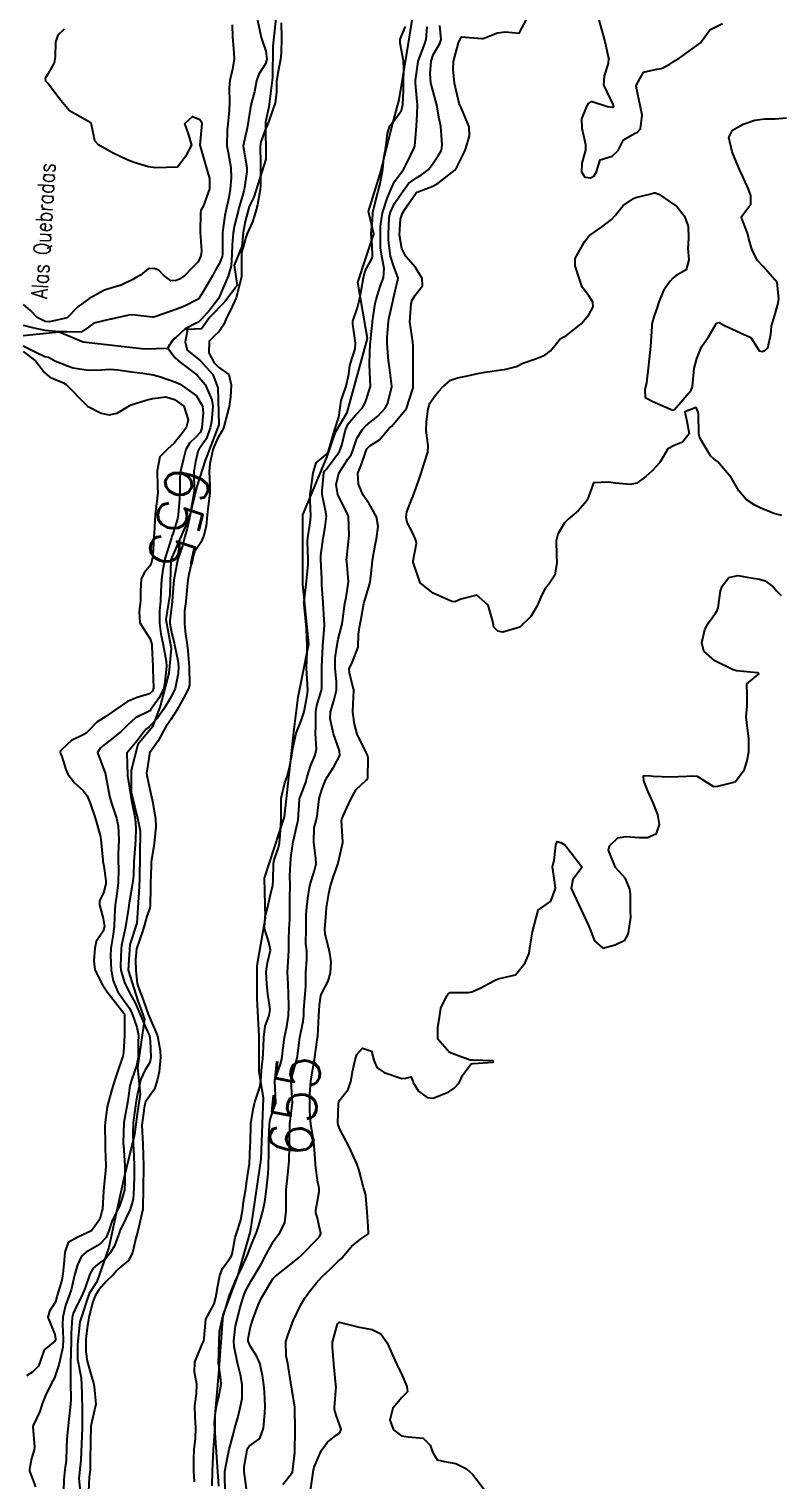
# Model space of a CAD drawing. Header units: metres. Extents: x 292545 to 299085, y 7450245 to 7463078.
# Drawn here: x 296523.8 to 296592.9, y 7460034.6 to 7460168.1 of the extents above; entities that cross this region are included whole.
import ezdxf
from ezdxf.enums import TextEntityAlignment as Align

# ---------------------------------------------------------------- set-up
doc = ezdxf.new("R2010")
doc.units = ezdxf.units.M
for name, color, linetype in [('Cotas', 45, 'Continuous'), ('Curvas de Nivel 1m', 11, 'Continuous'), ('Curvas de Nivel 5m', 15, 'Continuous'), ('Hidrografia', 140, 'Continuous'), ('TEXTO', 45, 'Continuous')]:
    doc.layers.add(name, color=color, linetype=linetype)
doc.styles.add('ROMANS', font='romans', dxfattribs={"height": 0.2})
doc.styles.add('Style-STANDARD', font='STANDARD.shx')

msp = doc.modelspace()

# ---------------------------------------------------------------- linework, layer by layer
at = {"layer": 'Curvas de Nivel 1m', "flags": 128}
for points, elevation in [([(296544.74, 7460169.35), (296545.03, 7460167.93), (296545.17, 7460167.34), (296545.58, 7460166.09), (296545.68, 7460165.34), (296545.57, 7460164.92), (296544.94, 7460163.97), (296544.73, 7460163.35), (296544.54, 7460162.35), (296544.28, 7460161.35), (296544.14, 7460160.73), (296543.94, 7460159.36), (296543.87, 7460158.99), (296543.5, 7460157.36), (296543.5, 7460157.34), (296543.83, 7460155.36), (296543.84, 7460154.97), (296543.61, 7460153.36), (296543.57, 7460153.22), (296543.43, 7460152.77), (296543.11, 7460151.67), (296543.03, 7460151.36), (296542.7, 7460150.06), (296542.58, 7460149.37), (296542.49, 7460148.25), (296542.47, 7460147.37), (296542.39, 7460146.33), (296542.11, 7460145.37), (296541.31, 7460143.43), (296541.29, 7460143.39), (296540.43, 7460142.27), (296539.66, 7460141.41), (296539.48, 7460141.22), (296539.29, 7460141.11), (296538.18, 7460140.53), (296537.27, 7460139.7), (296537.12, 7460139.57), (296536.94, 7460139.43), (296536.57, 7460138.75), (296537.25, 7460137.85), (296537.75, 7460137.42), (296539.23, 7460136.29), (296540.02, 7460135.4), (296540.62, 7460133.98), (296540.7, 7460133.39), (296540.58, 7460131.99), (296540.48, 7460131.4), (296540.14, 7460130.42), (296539.42, 7460129.41), (296539.33, 7460129.22), (296539.13, 7460128.29), (296538.98, 7460127.56), (296538.96, 7460127.41), (296538.98, 7460125.54), (296538.96, 7460125.41), (296538.69, 7460123.81), (296538.62, 7460123.41), (296538.34, 7460122.14), (296538.15, 7460121.42), (296537.91, 7460120.56), (296537.53, 7460119.42), (296537.42, 7460119.03), (296537.12, 7460117.43), (296536.99, 7460115.89), (296536.96, 7460115.44), (296536.75, 7460113.66), (296536.76, 7460113.44), (296536.95, 7460112.46), (296537.14, 7460111.64), (296537.19, 7460111.44), (296537.48, 7460110), (296537.55, 7460109.43), (296537.53, 7460108.8), (296537.25, 7460107.43), (296536.88, 7460106.65), (296536.41, 7460105.9), (296536.14, 7460105.45), (296535.63, 7460104.68), (296534.85, 7460103.89), (296534.6, 7460103.7), (296534.38, 7460103.46), (296533.73, 7460102.57), (296532.81, 7460101.48), (296532.85, 7460099.48), (296532.86, 7460099.42), (296533.16, 7460097.48), (296533.27, 7460096.97), (296533.57, 7460095.47), (296533.63, 7460094.57), (296533.6, 7460093.47), (296533.53, 7460092.65), (296533.43, 7460091.47), (296533.4, 7460090.2), (296533.33, 7460089.48), (296533.05, 7460087.88), (296532.99, 7460087.48), (296532.95, 7460087.19), (296532.68, 7460085.49), (296532.62, 7460085.18), (296532.32, 7460083.78), (296532.28, 7460083.49), (296532.23, 7460081.86), (296532.26, 7460081.49), (296532.57, 7460080.37), (296533, 7460079.48), (296533.57, 7460078.5), (296534.01, 7460077.47), (296534.51, 7460076.26), (296534.87, 7460075.46), (296534.96, 7460075), (296535, 7460073.45), (296534.92, 7460073.01), (296534.47, 7460072.26), (296534.1, 7460071.47), (296533.78, 7460070.13), (296533.67, 7460069.47), (296533.52, 7460068.57), (296533.39, 7460067.48), (296533.35, 7460066.42), (296533.37, 7460065.48), (296533.43, 7460064.42), (296533.47, 7460063.47), (296533.47, 7460062.59), (296533.45, 7460061.47), (296533.38, 7460060.43), (296533.11, 7460059.48), (296532.3, 7460057.81), (296532.19, 7460057.6), (296532.15, 7460057.49), (296531.65, 7460056.13), (296531.29, 7460055.5), (296530.83, 7460054.94), (296530.26, 7460054.52), (296529.69, 7460054.08), (296529.38, 7460053.52), (296528.98, 7460052.27), (296528.67, 7460051.53), (296528.21, 7460050.64), (296527.86, 7460049.89), (296527.78, 7460049.54), (296527.67, 7460048.06), (296527.67, 7460047.55), (296527.66, 7460046.05), (296527.63, 7460045.55), (296527.62, 7460044.06), (296527.62, 7460043.55), (296527.65, 7460042), (296527.63, 7460041.54), (296527.47, 7460040.16), (296527.39, 7460039.55), (296527.27, 7460038.35), (296527.26, 7460037.55), (296527.22, 7460036.37), (296527.1, 7460035.55), (296526.99, 7460034.59), (296526.98, 7460033.55)], 654), ([(296546.99, 7460168.7), (296547.03, 7460167.32), (296547, 7460165.9), (296546.95, 7460165.32), (296546.79, 7460164.54), (296546.57, 7460163.32), (296546.58, 7460162.29), (296546.45, 7460161.33), (296545.9, 7460159.73), (296545.75, 7460159.34), (296545.5, 7460158.75), (296545.13, 7460157.7), (296545.07, 7460157.34), (296545.1, 7460155.7), (296545.11, 7460155.34), (296545.11, 7460153.67), (296545.08, 7460153.34), (296544.81, 7460151.95), (296544.67, 7460151.35), (296544.37, 7460150.38), (296543.91, 7460149.35), (296543.76, 7460148.97), (296543.36, 7460147.51), (296543.34, 7460147.38), (296543.34, 7460147.36), (296543.35, 7460146.29), (296543.36, 7460145.36), (296543.36, 7460145.33), (296543.33, 7460145.2), (296542.86, 7460143.37), (296542.5, 7460142.57), (296541.92, 7460141.38), (296541.73, 7460140.93), (296541.28, 7460140.29), (296540.82, 7460139.84), (296540.38, 7460139.4), (296540.33, 7460138.33), (296540.82, 7460137.39), (296541.24, 7460137.01), (296542.17, 7460136.32), (296542.41, 7460135.37), (296542.33, 7460134.25), (296542.21, 7460133.37), (296541.89, 7460132.09), (296541.7, 7460131.38), (296541.5, 7460131.05), (296541.16, 7460130.5), (296540.82, 7460129.72), (296540.71, 7460129.39), (296540.43, 7460128.09), (296540.38, 7460127.4), (296540.45, 7460126.06), (296540.45, 7460125.4), (296540.29, 7460124.19), (296540.2, 7460123.4), (296540.1, 7460122.36), (296539.85, 7460121.4), (296539.6, 7460120.85), (296539.04, 7460120), (296538.88, 7460119.56), (296538.85, 7460119.41), (296538.51, 7460117.92), (296538.42, 7460117.42), (296538.36, 7460116.78), (296538.22, 7460115.42), (296538.12, 7460114.57), (296538.1, 7460113.42), (296538.18, 7460112.66), (296538.34, 7460111.42), (296538.41, 7460110.9), (296538.52, 7460109.42), (296538.56, 7460107.75), (296538.48, 7460107.42), (296538.04, 7460106.59), (296537.41, 7460105.43), (296536.85, 7460104.57), (296536.4, 7460103.9), (296536.13, 7460103.45), (296535.69, 7460102.59), (296534.9, 7460101.46), (296534.87, 7460101.4), (296534.81, 7460100.98), (296534.62, 7460099.63), (296534.63, 7460099.46), (296534.79, 7460098.7), (296535.08, 7460097.46), (296535.17, 7460097.06), (296535.43, 7460095.45), (296535.46, 7460094.72), (296535.35, 7460093.45), (296535.27, 7460092.9), (296535.05, 7460091.46), (296535.03, 7460091.12), (296534.99, 7460089.46), (296534.99, 7460089.14), (296534.96, 7460087.46), (296534.91, 7460087.2), (296534.64, 7460086.46), (296534.41, 7460085.68), (296534.36, 7460085.46), (296534.23, 7460085.07), (296533.7, 7460083.47), (296533.59, 7460082.47), (296533.63, 7460081.47), (296533.76, 7460080.28), (296534.04, 7460079.47), (296534.19, 7460079.11), (296534.54, 7460078.07), (296534.75, 7460077.46), (296534.96, 7460077.02), (296535.62, 7460075.45), (296535.87, 7460074.07), (296535.89, 7460073.45), (296535.78, 7460072.14), (296535.62, 7460071.45), (296535.34, 7460070.56), (296534.59, 7460069.46), (296534.52, 7460069.38), (296534.43, 7460069.02), (296534.2, 7460067.46), (296534.19, 7460067.24), (296534.27, 7460065.46), (296534.34, 7460063.48), (296534.34, 7460063.46), (296534.34, 7460063.44), (296534.3, 7460061.46), (296534.28, 7460059.5), (296534.27, 7460059.46), (296534.24, 7460059.39), (296533.81, 7460057.47), (296533.63, 7460056.82), (296533.31, 7460055.47), (296532.96, 7460054.78), (296532.25, 7460054.19), (296531.89, 7460053.85), (296531.56, 7460053.5), (296530.9, 7460052.84), (296530.23, 7460052.09), (296529.89, 7460051.51), (296529.67, 7460050.97), (296529.31, 7460049.52), (296529.14, 7460048.57), (296529.02, 7460047.53), (296529.02, 7460046.39), (296529.16, 7460045.52), (296529.56, 7460044.09), (296529.73, 7460043.52), (296529.79, 7460043.18), (296529.94, 7460041.51), (296529.9, 7460041.31), (296529.49, 7460039.52), (296529.46, 7460038.12), (296529.47, 7460037.52), (296529.44, 7460036.92), (296529.41, 7460035.52), (296529.34, 7460034.84), (296529.26, 7460033.52)], 653), ([(296539.02, 7460034.41), (296538.97, 7460035.41), (296538.96, 7460036.5), (296539.01, 7460037.41), (296539.11, 7460038.37), (296539.14, 7460039.4), (296539.08, 7460040.39), (296539.07, 7460041.41), (296539.22, 7460042.51), (296539.25, 7460043.4), (296539.04, 7460044.5), (296539.06, 7460045.41), (296539.68, 7460046.91), (296539.89, 7460047.39), (296539.93, 7460047.64), (296540.08, 7460049.39), (296540.21, 7460049.64), (296540.82, 7460050.78), (296540.99, 7460051.38), (296541.17, 7460052.45), (296541.37, 7460053.38), (296541.6, 7460054.03), (296542.27, 7460054.95), (296542.43, 7460055.21), (296542.48, 7460055.37), (296542.77, 7460056.88), (296542.91, 7460057.36), (296543.26, 7460058.4), (296543.43, 7460059.36), (296543.53, 7460060.16), (296543.74, 7460061.36), (296543.82, 7460061.88), (296544.04, 7460063.35), (296544.08, 7460063.64), (296544.16, 7460065.35), (296544.17, 7460065.57), (296544.22, 7460067.34), (296544.43, 7460068.66), (296544.54, 7460069.23), (296544.57, 7460069.34), (296545.05, 7460070.74), (296545.12, 7460071.33), (296545.21, 7460072.6), (296545.32, 7460073.33), (296545.39, 7460074.44), (296545.4, 7460075.33), (296545.52, 7460076.33), (296545.89, 7460077.33), (296545.98, 7460077.89), (296545.77, 7460079.33), (296545.67, 7460080.22), (296545.61, 7460081.33), (296545.73, 7460082.18), (296546.02, 7460083.33), (296545.87, 7460084.06), (296545.47, 7460085.33), (296545.53, 7460086.44), (296545.76, 7460087.33), (296545.93, 7460088.06), (296546.22, 7460089.32), (296546.26, 7460089.74), (296546.3, 7460091.32), (296546.36, 7460091.66), (296546.71, 7460092.67), (296546.84, 7460093.2), (296546.86, 7460093.32), (296546.88, 7460093.48), (296547, 7460095.32), (296546.99, 7460095.56), (296546.99, 7460097.32), (296547.34, 7460098.75), (296547.54, 7460099.31), (296547.79, 7460100.29), (296547.99, 7460101.3), (296548.1, 7460102.02), (296548.37, 7460103.3), (296548.86, 7460104.53), (296549.06, 7460105.09), (296549.11, 7460105.29), (296549.39, 7460106.78), (296549.44, 7460107.28), (296549.35, 7460108.84), (296549.34, 7460109.29), (296549.4, 7460110.82), (296549.39, 7460111.29), (296549.32, 7460112.92), (296549.29, 7460113.29), (296549.12, 7460115.15), (296549.1, 7460115.29), (296549.11, 7460115.41), (296549.33, 7460117.29), (296549.48, 7460118.83), (296549.48, 7460119.29), (296549.42, 7460120.92), (296549.45, 7460121.29), (296549.68, 7460122.67), (296549.74, 7460123.28), (296549.67, 7460124.71), (296549.67, 7460125.28), (296549.84, 7460126.56), (296549.93, 7460127.28), (296550.22, 7460128.19), (296551.14, 7460128.97), (296551.37, 7460129.27), (296551.76, 7460130.66), (296551.95, 7460131.26), (296552.32, 7460132.39), (296552.43, 7460133.25), (296552.51, 7460133.94), (296552.98, 7460135.24), (296553.23, 7460136.35), (296553.33, 7460137.15), (296553.35, 7460137.24), (296553.81, 7460138.68), (296553.83, 7460139.23), (296553.58, 7460140.94), (296553.6, 7460141.24), (296554.03, 7460142.5), (296554.2, 7460143.23), (296554.38, 7460144.17), (296554.58, 7460145.23), (296554.72, 7460145.85), (296555.36, 7460147.03), (296555.41, 7460147.17), (296555.41, 7460147.22), (296555.4, 7460147.26), (296555.37, 7460148.23), (296555.28, 7460149.22), (296555.28, 7460149.33), (296555.4, 7460150.49), (296555.44, 7460151.22), (296555.45, 7460151.25), (296555.93, 7460153.21), (296556.12, 7460153.89), (296556.35, 7460155.21), (296556.45, 7460156.22), (296556.62, 7460157.2), (296556.8, 7460158.5), (296556.99, 7460159.2), (296557.51, 7460159.85), (296558.07, 7460160.63), (296558.2, 7460161.18), (296558.26, 7460162.46), (296558.26, 7460163.18), (296558.29, 7460164.46), (296558.26, 7460165.18), (296557.95, 7460166.83), (296557.96, 7460167.19), (296558.43, 7460168.36)], 653), ([(296540.66, 7460034.03), (296540.67, 7460035.39), (296540.7, 7460036.05), (296540.78, 7460037.39), (296540.87, 7460038.59), (296540.92, 7460039.38), (296540.94, 7460040.53), (296541.05, 7460041.38), (296541.27, 7460042.22), (296541.48, 7460043.38), (296541.43, 7460044.08), (296541.24, 7460045.38), (296541.26, 7460046.28), (296541.29, 7460047.38), (296541.33, 7460048.23), (296541.57, 7460049.38), (296541.73, 7460049.85), (296542.19, 7460051.37), (296542.19, 7460051.4), (296542.22, 7460051.48), (296542.76, 7460052.84), (296543, 7460053.36), (296543.42, 7460054.2), (296543.94, 7460055.35), (296544.04, 7460055.59), (296544.28, 7460056.24), (296544.74, 7460057.34), (296544.96, 7460058), (296545.32, 7460059.33), (296545.5, 7460060.16), (296545.65, 7460061.33), (296545.81, 7460062.78), (296545.85, 7460063.33), (296545.86, 7460064.81), (296545.86, 7460065.33), (296545.87, 7460065.85), (296545.92, 7460067.32), (296545.99, 7460067.75), (296546.43, 7460069.04), (296546.5, 7460069.25), (296546.51, 7460069.32), (296546.45, 7460070.61), (296546.42, 7460071.32), (296546.43, 7460071.36), (296546.46, 7460071.46), (296546.94, 7460072.85), (296547.05, 7460073.31), (296547.21, 7460074.6), (296547.31, 7460075.31), (296547.51, 7460076.32), (296547.67, 7460077.31), (296547.71, 7460078.14), (296547.69, 7460079.31), (296547.64, 7460080.23), (296547.59, 7460081.31), (296547.65, 7460082.25), (296547.71, 7460083.31), (296547.7, 7460084.23), (296547.74, 7460085.31), (296547.79, 7460086.15), (296547.8, 7460087.31), (296547.81, 7460088.16), (296547.82, 7460089.31), (296547.81, 7460090.18), (296547.86, 7460091.31), (296547.93, 7460092.08), (296548.1, 7460093.31), (296548.51, 7460095.07), (296548.56, 7460095.29), (296548.69, 7460097.22), (296548.7, 7460097.29), (296548.71, 7460097.35), (296548.77, 7460097.48), (296549.26, 7460098.81), (296549.39, 7460099.28), (296549.72, 7460100.36), (296550.14, 7460101.28), (296550.24, 7460101.86), (296550.17, 7460103.28), (296550.18, 7460103.94), (296550.2, 7460105.28), (296550.28, 7460105.87), (296550.7, 7460107.27), (296550.73, 7460107.43), (296550.75, 7460109.27), (296550.75, 7460109.44), (296550.84, 7460111.27), (296550.84, 7460111.36), (296550.95, 7460112.84), (296550.98, 7460113.24), (296550.98, 7460113.27), (296550.96, 7460113.73), (296550.86, 7460115.27), (296550.74, 7460117.01), (296550.75, 7460117.27), (296550.75, 7460117.53), (296550.66, 7460119.27), (296550.66, 7460119.65), (296550.88, 7460121.27), (296550.91, 7460121.42), (296551.06, 7460122.29), (296551.17, 7460123.27), (296551.08, 7460123.82), (296550.76, 7460125.27), (296550.76, 7460125.62), (296550.93, 7460127.27), (296550.98, 7460127.42), (296551.13, 7460127.59), (296552.36, 7460129.25), (296552.59, 7460129.81), (296552.93, 7460131.24), (296553.18, 7460131.78), (296553.85, 7460132.57), (296554.46, 7460133.23), (296554.72, 7460133.7), (296555.22, 7460135.22), (296555.14, 7460137.22), (296555.14, 7460137.32), (296555.2, 7460139.22), (296555.21, 7460139.28), (296555.27, 7460140), (296555.39, 7460141.12), (296555.4, 7460141.22), (296555.66, 7460142.86), (296555.74, 7460143.22), (296556.12, 7460144.41), (296556.43, 7460145.21), (296556.49, 7460146.07), (296556.25, 7460147.21), (296556.14, 7460147.98), (296556.13, 7460149.21), (296556.15, 7460149.97), (296556.33, 7460151.21), (296556.76, 7460152.53), (296557.02, 7460153.2), (296557.44, 7460154.08), (296557.91, 7460154.73), (296558.26, 7460155.18), (296558.67, 7460155.97), (296559.24, 7460157.17), (296559.29, 7460157.36), (296559.44, 7460159.17), (296559.45, 7460159.22), (296559.51, 7460160.27), (296559.56, 7460161.13), (296559.56, 7460161.17), (296559.53, 7460161.41), (296559.35, 7460163.17), (296559.35, 7460163.38), (296559.57, 7460164.91), (296559.6, 7460165.14), (296559.61, 7460165.17), (296560.16, 7460166.59), (296560.35, 7460167.16), (296560.45, 7460168.32)], 654), ([(296543.83, 7460033.52), (296543.6, 7460035.35), (296543.61, 7460035.78), (296543.87, 7460037.35), (296543.92, 7460037.49), (296544.06, 7460037.69), (296545.03, 7460038.38), (296545.36, 7460039.33), (296545.5, 7460040.73), (296545.53, 7460041.33), (296545.48, 7460042.69), (296545.42, 7460043.33), (296545.29, 7460044.18), (296545.03, 7460045.34), (296544.77, 7460045.95), (296544.17, 7460046.86), (296543.97, 7460047.35), (296543.96, 7460047.57), (296544.19, 7460048.67), (296544.38, 7460049.35), (296544.89, 7460050.66), (296545.2, 7460051.34), (296546.24, 7460053.08), (296546.35, 7460053.21), (296546.48, 7460053.32), (296547.46, 7460054.1), (296548.26, 7460054.74), (296548.57, 7460055), (296548.89, 7460055.29), (296550.29, 7460056.72), (296550.55, 7460057.01), (296550.65, 7460057.27), (296550.31, 7460058.79), (296550.2, 7460059.16), (296550.18, 7460059.27), (296550.18, 7460059.4), (296550.33, 7460060.25), (296550.49, 7460061.12), (296550.5, 7460061.27), (296550.49, 7460061.41), (296550.35, 7460062.15), (296550.21, 7460063.12), (296550.2, 7460063.27), (296550.06, 7460064.95), (296550.04, 7460065.28), (296550, 7460065.67), (296549.73, 7460067.28), (296549.65, 7460068.51), (296549.65, 7460069.28), (296549.65, 7460070.08), (296549.73, 7460071.28), (296549.99, 7460072.79), (296550.08, 7460073.28), (296550.32, 7460075.09), (296550.34, 7460075.27), (296550.36, 7460075.42), (296550.46, 7460077.27), (296550.54, 7460078.29), (296550.65, 7460079.17), (296550.68, 7460079.27), (296551.33, 7460080.5), (296551.55, 7460081.26), (296551.59, 7460082.25), (296551.45, 7460083.26), (296551.06, 7460084.82), (296551.02, 7460085.27), (296551.13, 7460086.78), (296551.17, 7460087.26), (296551.39, 7460088.54), (296551.53, 7460089.26), (296551.81, 7460090.13), (296552.22, 7460091.25), (296552.32, 7460091.63), (296552.67, 7460093.25), (296552.67, 7460093.3), (296552.56, 7460095.25), (296552.59, 7460095.41), (296552.75, 7460095.77), (296553.41, 7460097.24), (296553.89, 7460098.12), (296554.79, 7460098.95), (296554.93, 7460099.08), (296554.96, 7460099.22), (296555.01, 7460101.01), (296554.97, 7460101.22), (296554.82, 7460101.54), (296553.98, 7460103.23), (296553.75, 7460104.13), (296553.59, 7460105.24), (296553.63, 7460106), (296553.7, 7460107.24), (296553.3, 7460108.85), (296553.26, 7460109.24), (296553.56, 7460109.89), (296554.08, 7460111.23), (296554.13, 7460112.42), (296554.24, 7460113.23), (296554.36, 7460113.83), (296554.62, 7460115.23), (296555, 7460116.57), (296555.19, 7460117.22), (296555.37, 7460118.88), (296555.4, 7460119.22), (296555.65, 7460120.61), (296555.78, 7460121.21), (296555.93, 7460122.34), (296555.77, 7460123.21), (296555.09, 7460124.41), (296554.55, 7460125.23), (296554.11, 7460126.23), (296554.05, 7460127.23), (296554.37, 7460127.99), (296554.79, 7460129.22), (296554.88, 7460129.49), (296555.15, 7460129.76), (296556.06, 7460130.31), (296556.79, 7460131.2), (296556.97, 7460131.4), (296557.18, 7460131.58), (296558.53, 7460133.18), (296559.14, 7460135.1), (296559.15, 7460135.17), (296559.15, 7460135.24), (296559.15, 7460137.17), (296559.14, 7460139.05), (296559.13, 7460139.17), (296559.11, 7460139.33), (296558.84, 7460141.18), (296558.96, 7460142.82), (296559.06, 7460143.17), (296559.32, 7460143.61), (296560, 7460144.48), (296559.99, 7460145.16), (296559.35, 7460146.17), (296558.48, 7460147.18), (296558.09, 7460147.91), (296557.9, 7460149.18), (296557.97, 7460150.61), (296558.16, 7460151.18), (296558.66, 7460151.93), (296559.43, 7460153.03), (296559.5, 7460153.1), (296559.68, 7460153.17), (296560.95, 7460153.65), (296561.44, 7460153.93), (296562.97, 7460155.13), (296563.18, 7460155.4), (296563.47, 7460156.02), (296563.85, 7460156.74), (296564, 7460157.11), (296564.32, 7460158.29), (296564.29, 7460159.11), (296563.52, 7460160.97), (296563.47, 7460161.07), (296563.45, 7460161.12), (296563.39, 7460161.26), (296562.95, 7460163.13), (296562.83, 7460164.4), (296562.87, 7460165.13), (296563.33, 7460166.86), (296563.45, 7460167.12), (296563.49, 7460167.22), (296563.6, 7460167.39), (296565.46, 7460167.24), (296565.59, 7460167.24), (296566.91, 7460167.77), (296567.6, 7460167.86), (296568.91, 7460167.75), (296569.62, 7460169.05)], 656), ([(296576.23, 7460168.97), (296576.49, 7460168.09), (296576.78, 7460166.97), (296577.11, 7460165.43), (296577.1, 7460164.96), (296576.73, 7460163.8), (296576.65, 7460162.97), (296577.53, 7460161.18), (296577.59, 7460160.96), (296577.52, 7460160.89), (296577.02, 7460160.97), (296575.53, 7460161.44), (296575.26, 7460161.25), (296575.11, 7460160.98), (296574.64, 7460159.86), (296574.66, 7460158.99), (296574.99, 7460157.48), (296574.99, 7460156.98), (296574.67, 7460155.78), (296574.64, 7460154.99), (296574.94, 7460154.48), (296575.45, 7460154.41), (296575.81, 7460154.61), (296576.01, 7460154.97), (296576.36, 7460156.07), (296577.47, 7460156.41), (296578.02, 7460156.95), (296578.5, 7460157.93), (296579.5, 7460158.49), (296579.79, 7460158.64), (296580.07, 7460158.92), (296580.23, 7460160.2), (296580.06, 7460160.92), (296579.66, 7460162.82), (296579.66, 7460162.93), (296580.34, 7460164.15), (296581.57, 7460164.41), (296581.99, 7460164.49), (296582.75, 7460164.9), (296583.26, 7460165.21), (296583.58, 7460165.41), (296585.59, 7460166.86), (296586.43, 7460168.04), (296587.62, 7460168.64)], 656), ([(296527.04, 7460168.12), (296526.46, 7460167.56), (296526.24, 7460166.91), (296526.21, 7460165.56), (296526.11, 7460165.02), (296525.56, 7460164.03), (296525.28, 7460163.57), (296525.33, 7460163.35), (296525.55, 7460163.11), (296526.74, 7460161.56), (296527.52, 7460160.63), (296529.5, 7460159.53), (296529.83, 7460157.87), (296530.13, 7460157.52), (296531.47, 7460156.76), (296532.84, 7460156.11), (296533.46, 7460155.86), (296534.8, 7460155.47), (296535.45, 7460155.38), (296537.45, 7460155.43), (296538.33, 7460156.56), (296538.78, 7460157.42), (296538.46, 7460158.46), (296538.13, 7460159.42), (296538.84, 7460160.08), (296539.51, 7460159.79), (296539.67, 7460159.58), (296539.69, 7460159.41), (296539.51, 7460157.44), (296539.52, 7460157.41), (296539.54, 7460157.35), (296540.09, 7460155.4), (296540.4, 7460154.36), (296540.4, 7460153.4), (296539.82, 7460151.8), (296539.62, 7460151.41), (296539.58, 7460151.24), (296539.55, 7460149.41), (296539.66, 7460147.7), (296539.64, 7460147.41), (296539.57, 7460147.19), (296539.35, 7460146.7), (296538.72, 7460146.04), (296538.14, 7460145.42), (296537.65, 7460145.1), (296537.33, 7460144.97), (296536.84, 7460144.95), (296536.16, 7460145.45), (296535.78, 7460145.89), (296535.35, 7460146.07), (296534.77, 7460146.04), (296534.05, 7460145.47), (296533.59, 7460145.22), (296533.34, 7460145.08), (296532.29, 7460144.53), (296531.32, 7460144.27), (296530.75, 7460144.08), (296529.73, 7460143.52), (296529.31, 7460143.29), (296528.28, 7460142.56), (296527.32, 7460141.55), (296527.3, 7460141.54), (296525.68, 7460141.17), (296525.29, 7460141.21), (296524.56, 7460141.58), (296523.92, 7460142.21), (296523.3, 7460142.76)], 656), ([(296593.08, 7460123.36), (296592.34, 7460123.52), (296591.09, 7460124.04), (296590.6, 7460124.31), (296589.8, 7460124.81), (296589.1, 7460125.6), (296588.4, 7460126.83), (296587.14, 7460128.31), (296586.83, 7460128.54), (296586.5, 7460128.85), (296585.53, 7460130.49), (296585.43, 7460130.86), (296585.4, 7460132.65), (296585.38, 7460132.86), (296585.2, 7460133.29), (296584.14, 7460132.88), (296584.33, 7460132.02), (296584.55, 7460130.87), (296583.94, 7460130.1), (296583.16, 7460129.8), (296582.57, 7460129.48), (296582.24, 7460128.9), (296581.83, 7460128.21), (296581.13, 7460127.47), (296580.56, 7460126.92), (296579.72, 7460126.32), (296579.11, 7460126.2), (296577.76, 7460126.31), (296577.11, 7460126.42), (296575.75, 7460126.34), (296575.26, 7460124.98), (296575.23, 7460124.85), (296575.1, 7460124.65), (296574.32, 7460123.76), (296573.4, 7460123.01), (296573.07, 7460122.66), (296572.46, 7460121.62), (296572.32, 7460121.02), (296572.35, 7460119.7), (296572.37, 7460119.02), (296572.19, 7460117.84), (296571.62, 7460117.02), (296571.33, 7460116.7), (296570.99, 7460116.04), (296570.56, 7460115.04), (296569.96, 7460114.06), (296568.95, 7460113.06), (296567.41, 7460112.61), (296566.95, 7460112.7), (296566.57, 7460113.08), (296566.47, 7460113.58), (296566.06, 7460115.09), (296564.99, 7460116), (296563.52, 7460115.65), (296562.99, 7460115.4), (296562.7, 7460115.42), (296560.99, 7460116.19), (296559.78, 7460117.16), (296559.15, 7460119.04), (296559.16, 7460119.17), (296559.45, 7460120.76), (296559.37, 7460121.17), (296559.06, 7460121.84), (296558.6, 7460122.71), (296558.51, 7460123.18), (296558.57, 7460123.68), (296559.1, 7460125.03), (296559.14, 7460125.13), (296559.15, 7460125.17), (296559.67, 7460126.61), (296559.86, 7460127.16), (296560.15, 7460128.14), (296560.51, 7460129.16), (296560.53, 7460129.77), (296560.33, 7460131.16), (296560.36, 7460131.98), (296560.53, 7460133.16), (296560.67, 7460133.68), (296561.21, 7460134.43), (296561.54, 7460134.82), (296561.8, 7460135.14), (296562.57, 7460135.79), (296563.23, 7460136.02), (296564.14, 7460136.2), (296565.23, 7460136.43), (296565.78, 7460136.55), (296567.24, 7460136.75), (296567.54, 7460136.77), (296568.64, 7460137.06), (296569.25, 7460137.36), (296570.51, 7460137.78), (296571.25, 7460138.09), (296571.78, 7460138.5), (296572.2, 7460139.02), (296572.68, 7460139.61), (296573.28, 7460139.95), (296574.6, 7460140.99), (296575.3, 7460141.82), (296575.72, 7460142.56), (296575.69, 7460142.98), (296575.32, 7460143.56), (296574.71, 7460144.37), (296574.47, 7460144.99), (296574.04, 7460146.31), (296574.04, 7460147), (296574.91, 7460148.52), (296575.24, 7460148.98), (296575.38, 7460149.12), (296576.47, 7460149.89), (296577.4, 7460150.59), (296577.72, 7460150.96), (296578.48, 7460151.88), (296579.43, 7460152.53), (296579.72, 7460152.63), (296580.91, 7460152.92), (296581.31, 7460153.03), (296581.43, 7460153.03), (296581.74, 7460152.91), (296583.42, 7460151.8), (296584.12, 7460150.88), (296584.45, 7460149.93), (296584.49, 7460148.87), (296584.43, 7460147.93), (296584.52, 7460146.87), (296584.27, 7460145.96), (296583.34, 7460145.44), (296583.03, 7460145.2), (296582.78, 7460144.9), (296582.18, 7460144.05), (296581.71, 7460142.91), (296581.63, 7460142.59), (296581.29, 7460141.63), (296581.13, 7460141.07), (296581.11, 7460140.91), (296581.12, 7460140.75), (296581, 7460138.91), (296580.96, 7460138.62), (296580.77, 7460136.92), (296580.61, 7460135.54), (296580.45, 7460134.92), (296580.5, 7460134.22), (296581.2, 7460133.84), (296583.05, 7460133.04), (296583.19, 7460133.09), (296584.73, 7460134.87), (296584.86, 7460135.22), (296585.01, 7460136.86), (296585.25, 7460137.79), (296585.55, 7460138.57), (296585.69, 7460138.86), (296586.32, 7460139.8), (296586.95, 7460140.84), (296587.07, 7460141.06), (296587.29, 7460141.12), (296587.8, 7460140.83), (296589.28, 7460140.15), (296590.21, 7460139.74), (296590.79, 7460138.8), (296590.97, 7460138.51), (296591.26, 7460138.44), (296591.5, 7460138.54), (296591.77, 7460138.78), (296592.06, 7460140), (296592.13, 7460140.78), (296592.4, 7460141.68), (296592.69, 7460142.78), (296592.79, 7460143.3), (296592.64, 7460144.78), (296591.36, 7460146.27), (296590.83, 7460146.8), (296590.33, 7460147.77), (296590.04, 7460148.81), (296589.9, 7460149.32), (296589.4, 7460150.68), (296589.36, 7460150.82), (296589.37, 7460150.85), (296589.4, 7460150.89), (296590.23, 7460152), (296590.22, 7460152.81), (296590.01, 7460153.38), (296589.45, 7460154.61), (296589.35, 7460154.82), (296589.23, 7460155.04), (296588.5, 7460156.83), (296588.19, 7460158.13), (296588.52, 7460158.82), (296589.51, 7460159.37), (296590.59, 7460159.73), (296591.51, 7460159.84), (296592.45, 7460159.84), (296593.51, 7460159.96)], 657), ([(296523.25, 7460138.44), (296524.38, 7460137.59), (296525.23, 7460136.5), (296525.72, 7460136.07), (296526.98, 7460135.55), (296527.22, 7460135.4), (296529.06, 7460133.53), (296529.19, 7460133.42), (296530.44, 7460132.76), (296531.18, 7460132.6), (296531.91, 7460132.77), (296533.08, 7460133.48), (296533.16, 7460133.52), (296533.19, 7460133.53), (296534.68, 7460133.98), (296535.2, 7460134.12), (296536.39, 7460134.26), (296537.2, 7460134.03), (296538.03, 7460133.42), (296538.45, 7460132.15), (296538.25, 7460131.42), (296537.8, 7460130.79), (296537.16, 7460130), (296536.54, 7460129.44), (296535.85, 7460128.75), (296535.58, 7460127.45), (296535.63, 7460125.98), (296535.65, 7460125.45), (296535.6, 7460124.94), (296535.41, 7460123.45), (296535.3, 7460121.7), (296535.28, 7460121.46), (296535.18, 7460119.6), (296535.15, 7460119.46), (296535.13, 7460119.36), (296535.02, 7460118.79), (296534.4, 7460118.08), (296534.12, 7460117.47), (296534.05, 7460116.42), (296534.07, 7460115.47), (296533.94, 7460114.5), (296534, 7460113.47), (296534.94, 7460111.99), (296535.09, 7460111.46), (296535.11, 7460111.28), (296535.19, 7460109.46), (296535.2, 7460109.16), (296535.25, 7460107.46), (296535.16, 7460107.18), (296534.88, 7460106.93), (296533.76, 7460106.58), (296532.87, 7460106.23), (296531.78, 7460105.5), (296530.86, 7460104.85), (296530.05, 7460104.32), (296529.27, 7460103.53), (296529.05, 7460103.32), (296528.84, 7460103.2), (296527.72, 7460102.65), (296526.82, 7460101.8), (296526.7, 7460101.67), (296526.66, 7460101.55), (296526.7, 7460101.44), (296526.81, 7460101.17), (296527.2, 7460099.96), (296527.37, 7460099.55), (296527.98, 7460098.74), (296528.78, 7460098.04), (296529.15, 7460097.53), (296529.43, 7460096.86), (296529.87, 7460095.52), (296530.34, 7460093.9), (296530.41, 7460093.51), (296530.59, 7460091.62), (296530.6, 7460091.51), (296530.69, 7460091.1), (296530.87, 7460089.71), (296530.88, 7460089.51), (296530.85, 7460089.33), (296530.66, 7460088.61), (296530.29, 7460087.88), (296530.29, 7460087.51), (296530.63, 7460086.25), (296530.73, 7460085.51), (296530.72, 7460085.41), (296530.62, 7460085.08), (296529.99, 7460084.14), (296529.85, 7460083.52), (296529.75, 7460082.36), (296529.84, 7460081.52), (296530.56, 7460080.15), (296530.99, 7460079.51), (296532.53, 7460077.53), (296532.55, 7460077.51), (296532.56, 7460077.49), (296532.57, 7460077.45), (296532.58, 7460075.49), (296532.49, 7460073.92), (296532.43, 7460073.55), (296532.4, 7460073.49), (296531.91, 7460072.05), (296531.74, 7460071.5), (296531.43, 7460070.51), (296531.15, 7460069.5), (296531, 7460068.93), (296530.79, 7460067.51), (296530.78, 7460067.14), (296530.79, 7460065.51), (296530.82, 7460065.08), (296530.87, 7460063.5), (296530.84, 7460063.02), (296530.68, 7460061.51), (296530.65, 7460061.2), (296530.55, 7460059.51), (296530.51, 7460059.31), (296530.3, 7460058.59), (296529.55, 7460057.52), (296528.29, 7460056.93), (296527.39, 7460056.44), (296527.09, 7460055.55), (296527.02, 7460054.79), (296526.92, 7460053.55), (296526.81, 7460052.98), (296526.38, 7460051.56), (296526.35, 7460051.43), (296526.22, 7460050.98), (296525.67, 7460050.1), (296525.53, 7460049.57), (296526.18, 7460047.97), (296526.25, 7460047.56), (296526.24, 7460047.49), (296526.17, 7460047.34), (296525.19, 7460046.54), (296524.87, 7460045.57), (296524.67, 7460045.05), (296524.14, 7460044.54), (296523.56, 7460044.16)], 656), ([(296547.15, 7460034.17), (296548.03, 7460035.3), (296548.26, 7460037.09), (296548.27, 7460037.3), (296548.3, 7460039.08), (296548.3, 7460039.3), (296548.27, 7460041.13), (296548.26, 7460041.3), (296548.11, 7460042.23), (296547.92, 7460043.3), (296547.9, 7460043.53), (296547.62, 7460045.31), (296547.46, 7460046), (296547.43, 7460047.31), (296547.61, 7460047.88), (296548.13, 7460049.3), (296548.15, 7460049.34), (296548.19, 7460049.41), (296548.8, 7460050.71), (296549.14, 7460051.29), (296549.6, 7460051.92), (296550.24, 7460052.71), (296550.75, 7460053.27), (296551.52, 7460053.99), (296552.26, 7460054.7), (296552.54, 7460054.97), (296552.78, 7460055.24), (296553.47, 7460056.05), (296554.29, 7460056.73), (296555.04, 7460057.22), (296555.02, 7460057.94), (296554.91, 7460059.22), (296554.79, 7460060.77), (296554.66, 7460061.23), (296554.58, 7460061.46), (296554.35, 7460062.36), (296554.17, 7460063.05), (296554.13, 7460063.23), (296553.99, 7460063.61), (296553.26, 7460065.24), (296552.41, 7460066.86), (296552.24, 7460067.25), (296552.2, 7460067.46), (296552.28, 7460069.25), (296552.31, 7460069.38), (296552.44, 7460069.6), (296553.17, 7460070.52), (296553.42, 7460071.24), (296553.57, 7460072.14), (296553.8, 7460073.24), (296553.97, 7460073.75), (296554.49, 7460074.32), (296555.32, 7460074.05), (296555.54, 7460073.21), (296555.8, 7460072.54), (296556.47, 7460072.07), (296558.11, 7460071.54), (296558.47, 7460071.55), (296558.96, 7460071.67), (296559.15, 7460071.17), (296559.64, 7460070.36), (296560.44, 7460069.78), (296561, 7460069.71), (296562.44, 7460070.3), (296562.92, 7460070.65), (296563.38, 7460071.12), (296563.73, 7460071.86), (296564.48, 7460072.87), (296564.66, 7460072.92), (296566.48, 7460073.02), (296566.52, 7460073.04), (296566.55, 7460073.08), (296566.48, 7460073.15), (296564.6, 7460073.22), (296564.48, 7460073.21), (296564.38, 7460073.21), (296562.49, 7460073.92), (296561.43, 7460075.14), (296561.42, 7460076.24), (296561.58, 7460077.14), (296561.69, 7460077.99), (296562.23, 7460079.13), (296562.38, 7460079.31), (296562.56, 7460079.45), (296564.22, 7460079.45), (296564.56, 7460079.5), (296565.3, 7460079.84), (296566.57, 7460080.53), (296566.96, 7460080.69), (296568.57, 7460081.06), (296569.46, 7460082.18), (296569.82, 7460083.05), (296569.92, 7460083.74), (296570.13, 7460085.04), (296570.64, 7460087.03), (296571.82, 7460087.85), (296572.24, 7460089.01), (296572.17, 7460089.53), (296571.98, 7460091.02), (296572.12, 7460091.6), (296572.27, 7460093.01), (296572.41, 7460093.33), (296572.73, 7460093.26), (296573.13, 7460093.01), (296574.69, 7460090.99), (296573.84, 7460089.84), (296573.7, 7460089), (296574.64, 7460086.99), (296575.27, 7460085.62), (296575.53, 7460084.98), (296575.84, 7460084.19), (296576.61, 7460083.51), (296577.72, 7460083.84), (296578.62, 7460084.25), (296578.87, 7460084.69), (296578.95, 7460084.94), (296579.19, 7460086.38), (296579.16, 7460086.93), (296579.13, 7460088.48), (296579.08, 7460088.94), (296578.68, 7460089.94), (296577.76, 7460090.95), (296577.12, 7460092.55), (296577.22, 7460092.95), (296577.99, 7460093.68), (296578.73, 7460093.79), (296579.95, 7460093.71), (296580.72, 7460093.72), (296581.55, 7460094.09), (296581.82, 7460094.9), (296581.66, 7460095.81), (296581.22, 7460096.91), (296580.78, 7460097.92), (296580.38, 7460098.92), (296580.35, 7460099.37), (296580.8, 7460099.42), (296581.23, 7460099.35), (296582.8, 7460099.3), (296584.33, 7460099.35), (296584.8, 7460099.38), (296585.28, 7460099.34), (296586.05, 7460098.85), (296586.79, 7460098.4), (296587.19, 7460098.43), (296588.79, 7460098.82), (296589.65, 7460099.96), (296589.88, 7460100.81), (296590.03, 7460101.6), (296590.04, 7460102.81), (296589.9, 7460103.76), (296589.8, 7460104.81), (296589.88, 7460105.8), (296589.88, 7460106.81), (296589.85, 7460107.86), (296590.9, 7460108.7), (296590.94, 7460108.8), (296590.9, 7460108.85), (296590.84, 7460108.87), (296588.91, 7460109.06), (296588.59, 7460109.14), (296586.92, 7460109.96), (296585.9, 7460110.86), (296585.7, 7460111.62), (296586, 7460112.85), (296586.33, 7460113.48), (296586.98, 7460114.36), (296587.16, 7460114.66), (296587.21, 7460114.84), (296587.43, 7460116.4), (296587.57, 7460116.83), (296588.2, 7460117.64), (296589.01, 7460117.83), (296589.88, 7460117.68), (296591.01, 7460117.5), (296591.55, 7460117.33), (296592.27, 7460116.78), (296592.62, 7460116.39), (296593, 7460115.98)], 657), ([(296549.71, 7460033.59), (296549.96, 7460035.28), (296549.96, 7460035.35), (296550.04, 7460035.76), (296550.68, 7460037.27), (296551.26, 7460038.07), (296552.07, 7460038.7), (296552.41, 7460038.92), (296552.51, 7460039.25), (296552.09, 7460040.45), (296551.92, 7460041.07), (296551.92, 7460041.25), (296552.05, 7460043.17), (296552.04, 7460043.25), (296552.04, 7460043.34), (296551.86, 7460045.25), (296551.71, 7460046.79), (296551.72, 7460047.26), (296552.19, 7460048.96), (296552.35, 7460049.09), (296554.19, 7460048.63), (296555.38, 7460048.41), (296556.18, 7460048.02), (296556.75, 7460047.19), (296557.21, 7460046.14), (296557.65, 7460045.19), (296558.14, 7460044.18), (296558.57, 7460043.18), (296558.61, 7460042.68), (296558.11, 7460042.16), (296557.28, 7460041.19), (296556.99, 7460040.09), (296557.35, 7460039.19), (296558.07, 7460038.63), (296558.69, 7460038.55), (296560.07, 7460038.43), (296560.7, 7460037.79), (296560.92, 7460037.15), (296561.34, 7460036.43), (296562.04, 7460036.28), (296563.06, 7460036.1), (296564.04, 7460035.61), (296564.61, 7460035.1), (296566.01, 7460033.27)], 658)]:
    msp.add_lwpolyline(points, dxfattribs=dict(at, elevation=elevation))
at = {"layer": 'Curvas de Nivel 5m', "elevation": 655, "flags": 128}
for points in [[(296542.49, 7460168.5), (296542.51, 7460167.37), (296542.62, 7460166.34), (296542.67, 7460165.37), (296542.52, 7460164.41), (296542.28, 7460163.37), (296542.21, 7460162.71), (296542.24, 7460161.37), (296542.23, 7460160.66), (296542.08, 7460159.37), (296542.03, 7460158.84), (296542, 7460157.37), (296542.11, 7460156.74), (296542.38, 7460155.37), (296542.4, 7460154.41), (296542.31, 7460153.37), (296542.18, 7460152.62), (296541.9, 7460151.38), (296541.83, 7460150.96), (296541.6, 7460149.38), (296541.59, 7460149.17), (296541.59, 7460147.38), (296541.57, 7460147.17), (296541.35, 7460146.64), (296540.9, 7460145.82), (296540.68, 7460145.39), (296539.8, 7460143.89), (296539.5, 7460143.41), (296539.42, 7460143.3), (296539.31, 7460143.21), (296538.1, 7460142.62), (296537.3, 7460142.3), (296535.48, 7460141.65), (296535.29, 7460141.6), (296535.15, 7460141.61), (296533.3, 7460141.8), (296532.99, 7460141.79), (296531.76, 7460141.5), (296531.37, 7460141.42), (296531.29, 7460141.42), (296529.75, 7460141.06), (296529.28, 7460140.67), (296528.59, 7460140.22), (296527.27, 7460140.24), (296526.58, 7460140.25), (296525.27, 7460140.37), (296524.27, 7460140.59), (296523.28, 7460140.83)], [(296541.84, 7460033.37), (296541.81, 7460035.15), (296541.83, 7460035.37), (296542.05, 7460036.64), (296542.18, 7460037.24), (296542.21, 7460037.37), (296542.6, 7460038.84), (296542.75, 7460039.36), (296543.03, 7460040.43), (296543.26, 7460041.36), (296543.4, 7460042.06), (296543.42, 7460043.36), (296543.25, 7460044.24), (296542.97, 7460045.36), (296542.67, 7460046.87), (296542.63, 7460047.37), (296542.79, 7460048.76), (296542.94, 7460049.36), (296543.21, 7460050.36), (296543.49, 7460051.36), (296543.69, 7460051.89), (296544.24, 7460052.89), (296544.52, 7460053.35), (296545.16, 7460054.44), (296545.62, 7460055.33), (296546.29, 7460056.56), (296546.61, 7460056.99), (296546.89, 7460057.31), (296547.33, 7460058.28), (296547.45, 7460059.31), (296547.46, 7460060.17), (296547.47, 7460061.31), (296547.54, 7460062.12), (296547.69, 7460063.31), (296547.73, 7460063.95), (296547.77, 7460065.31), (296547.77, 7460065.93), (296547.8, 7460067.31), (296547.86, 7460067.86), (296548.03, 7460069.3), (296548.02, 7460069.72), (296547.93, 7460071.31), (296548, 7460071.77), (296548.45, 7460073.3), (296548.46, 7460073.33), (296548.49, 7460073.61), (296548.72, 7460075.3), (296549.01, 7460076.8), (296549.08, 7460077.29), (296549.1, 7460077.86), (296549.22, 7460079.29), (296549.28, 7460080.01), (296549.27, 7460081.29), (296549.36, 7460082.52), (296549.35, 7460083.29), (296549.28, 7460083.96), (296549.29, 7460085.29), (296549.3, 7460086.63), (296549.35, 7460087.29), (296549.45, 7460088.08), (296549.65, 7460089.29), (296550.07, 7460090.66), (296550.22, 7460091.28), (296550.19, 7460091.79), (296550.01, 7460093.28), (296550.05, 7460094.6), (296550.23, 7460095.28), (296550.32, 7460095.7), (296550.51, 7460097.27), (296550.55, 7460097.49), (296550.78, 7460098.2), (296551.07, 7460098.98), (296551.23, 7460099.27), (296551.86, 7460100.2), (296552.41, 7460101.25), (296552.38, 7460101.7), (296551.83, 7460103.26), (296551.5, 7460104.62), (296551.53, 7460105.26), (296551.85, 7460106.28), (296552.09, 7460107.26), (296552.08, 7460108.07), (296551.96, 7460109.26), (296551.97, 7460110.21), (296552.12, 7460111.26), (296552.25, 7460111.95), (296552.57, 7460113.25), (296552.63, 7460113.58), (296552.86, 7460115.25), (296552.99, 7460115.81), (296553.2, 7460117.25), (296553.03, 7460119.13), (296553.01, 7460119.25), (296553.01, 7460119.27), (296553.04, 7460119.47), (296553.24, 7460121.25), (296553.25, 7460121.44), (296553.2, 7460123.24), (296553.08, 7460123.55), (296552.23, 7460125.25), (296552.06, 7460126.21), (296552.32, 7460127.25), (296553.14, 7460128.54), (296553.44, 7460128.94), (296553.57, 7460129.24), (296553.95, 7460130.44), (296554.44, 7460131.23), (296554.8, 7460131.6), (296555.18, 7460131.92), (296555.9, 7460132.5), (296556.56, 7460133.21), (296556.78, 7460133.63), (296557.17, 7460135.2), (296557.17, 7460135.25), (296556.93, 7460137.2), (296556.89, 7460137.56), (296556.76, 7460139.21), (296556.76, 7460139.72), (296556.88, 7460141.2), (296556.93, 7460141.57), (296557.3, 7460143.2), (296557.31, 7460143.24), (296557.77, 7460145.19), (296557.35, 7460146.34), (296557.05, 7460147.2), (296556.88, 7460148.7), (296556.88, 7460149.2), (296556.94, 7460150.73), (296557.02, 7460151.2), (296557.42, 7460152.07), (296557.88, 7460152.73), (296558.19, 7460153.18), (296558.73, 7460153.89), (296559.45, 7460154.43), (296559.92, 7460154.69), (296560.53, 7460155.16), (296560.93, 7460155.68), (296561.47, 7460156.52), (296561.71, 7460156.92), (296561.79, 7460157.15), (296561.83, 7460157.49), (296561.69, 7460159.15), (296561.66, 7460159.31), (296561.51, 7460160.01), (296561.31, 7460161.15), (296561.23, 7460161.45), (296560.77, 7460163.16), (296560.72, 7460164), (296560.81, 7460165.16), (296560.99, 7460165.75), (296561.59, 7460166.79), (296561.72, 7460167.15), (296561.61, 7460168.44)], [(296523.26, 7460138.96), (296524.48, 7460138.36), (296525.25, 7460137.99), (296525.58, 7460137.91), (296526.25, 7460137.56), (296526.96, 7460137.27), (296527.24, 7460137.15), (296527.85, 7460136.93), (296529.23, 7460136.73), (296530.47, 7460136.74), (296531.24, 7460136.8), (296531.97, 7460136.75), (296533.23, 7460136.58), (296534.26, 7460136.44), (296535.23, 7460136.28), (296535.9, 7460136.12), (296537.23, 7460135.66), (296537.71, 7460135.43), (296539.21, 7460134.36), (296539.75, 7460133.4), (296539.81, 7460132.78), (296539.7, 7460131.4), (296539.57, 7460131), (296539.16, 7460130.54), (296538.56, 7460130.01), (296538.23, 7460129.42), (296538, 7460128.56), (296537.74, 7460127.42), (296537.69, 7460126.85), (296537.68, 7460125.42), (296537.65, 7460124.87), (296537.53, 7460123.43), (296537.45, 7460123.04), (296537.06, 7460121.75), (296536.95, 7460121.43), (296536.91, 7460121.29), (296536.34, 7460119.44), (296536.1, 7460118.36), (296536, 7460117.45), (296535.94, 7460116.39), (296535.89, 7460115.45), (296535.82, 7460114.6), (296535.82, 7460113.45), (296535.94, 7460112.45), (296536.13, 7460111.45), (296536.41, 7460109.95), (296536.44, 7460109.44), (296536.31, 7460108.03), (296536.19, 7460107.45), (296535.77, 7460106.56), (296534.99, 7460105.46), (296534.94, 7460105.38), (296534.86, 7460105.33), (296533.61, 7460104.72), (296532.85, 7460104.04), (296532.31, 7460103.49), (296531.5, 7460102.84), (296530.83, 7460102.32), (296530.37, 7460101.97), (296530.11, 7460101.52), (296530.79, 7460099.62), (296530.83, 7460099.54), (296530.84, 7460099.51), (296531.13, 7460097.86), (296531.21, 7460097.5), (296531.4, 7460096.86), (296531.86, 7460095.49), (296532.01, 7460094.77), (296532.05, 7460093.49), (296531.99, 7460092.2), (296532, 7460091.49), (296532.03, 7460090.84), (296532, 7460089.5), (296531.85, 7460088.31), (296531.72, 7460087.5), (296531.65, 7460086.48), (296531.63, 7460085.5), (296531.52, 7460084.6), (296531.34, 7460083.5), (296531.29, 7460082.81), (296531.35, 7460081.5), (296531.54, 7460080.53), (296531.96, 7460079.5), (296532.54, 7460078.69), (296533.05, 7460078), (296533.3, 7460077.48), (296533.73, 7460076.26), (296533.86, 7460075.47), (296533.85, 7460074.83), (296533.85, 7460073.47), (296533.69, 7460072.69), (296533.25, 7460071.48), (296533.09, 7460070.84), (296532.89, 7460069.48), (296532.55, 7460067.63), (296532.53, 7460067.49), (296532.47, 7460065.57), (296532.47, 7460065.49), (296532.48, 7460065.4), (296532.61, 7460063.49), (296532.6, 7460061.74), (296532.59, 7460061.49), (296532.57, 7460061.26), (296532.33, 7460060.41), (296532.08, 7460059.73), (296531.96, 7460059.49), (296531.42, 7460058.38), (296531.13, 7460057.5), (296530.89, 7460056.9), (296530.28, 7460056.25), (296529.06, 7460055.53), (296528.63, 7460055.17), (296528.26, 7460054.39), (296528.07, 7460053.72), (296528.02, 7460053.54), (296527.68, 7460052.09), (296527.5, 7460051.55), (296527.15, 7460050.62), (296526.9, 7460049.55), (296526.87, 7460048.87), (296526.95, 7460047.55), (296526.91, 7460046.81), (296526.64, 7460045.56), (296526.55, 7460045.16), (296526.13, 7460043.97), (296525.99, 7460043.7), (296525.91, 7460043.56), (296525.32, 7460042.36), (296525.02, 7460041.57), (296524.78, 7460040.89), (296524.18, 7460039.58), (296524.16, 7460039.5), (296524.31, 7460037.58), (296524.28, 7460037.35), (296524.04, 7460036.55), (296523.83, 7460035.58), (296523.85, 7460035.4), (296524.03, 7460034.94), (296524.38, 7460033.95)]]:
    msp.add_lwpolyline(points, dxfattribs=at)
at = {"layer": 'Hidrografia'}
for points in [[(296546.61, 7460169.94), (296546.24, 7460166.53), (296546.2, 7460163.67), (296545.87, 7460160.96), (296545.55, 7460159.54), (296545.59, 7460156.14), (296544.49, 7460152.64), (296544.05, 7460151.77), (296543.68, 7460150.41), (296543.5, 7460149.4), (296543.38, 7460148.1), (296542.67, 7460146.4), (296542.94, 7460144.51), (296541.79, 7460142.99), (296540.44, 7460141.59), (296539.68, 7460140.52), (296538.39, 7460140.47), (296538.18, 7460139.33), (296538.36, 7460138.57), (296539.56, 7460137.6), (296540.72, 7460136.31), (296541.17, 7460135.11), (296541.26, 7460131.68), (296540.01, 7460128.42), (296539.25, 7460126.02), (296538.58, 7460123.22), (296536.85, 7460119.27), (296536.76, 7460116.08), (296536.4, 7460113.77), (296536.89, 7460111.1), (296536.67, 7460108.83), (296535.87, 7460105.81), (296535.16, 7460103.9), (296533.82, 7460102.27), (296533.2, 7460099.87), (296533.2, 7460097.87), (296533.82, 7460095.38), (296534.04, 7460094.32), (296533.95, 7460089.87), (296533.91, 7460088.69), (296533.73, 7460085.81), (296533.06, 7460083.85), (296532.93, 7460081.49), (296533.82, 7460078.69), (296534.44, 7460076.98), (296533.78, 7460072.54), (296534.04, 7460070.09), (296533.78, 7460068.49), (296533.51, 7460066.36), (296532.53, 7460062.32), (296531.64, 7460058.27), (296531.15, 7460055.96), (296530.03, 7460052.81), (296529.32, 7460051.74), (296528.48, 7460049.12), (296528.25, 7460047.03), (296528.25, 7460045.68), (296528.61, 7460043.99), (296528.66, 7460042.56), (296528.7, 7460040.92), (296528.7, 7460039.36), (296528.57, 7460036.39), (296528.39, 7460034.72), (296528.65, 7460032)], [(296541.27, 7460034), (296540.88, 7460039.81), (296541.27, 7460044.39), (296541.66, 7460049.75), (296543.02, 7460053.35), (296544.19, 7460057.44), (296545.17, 7460064.1), (296545.36, 7460069.75), (296544.97, 7460072.18), (296544.97, 7460075.4), (296544.78, 7460078.9), (296544.78, 7460081.92), (296545.56, 7460086.31), (296545.46, 7460089.96), (296547.32, 7460095.61), (296548.19, 7460103.69), (296548.58, 7460106.61), (296549.56, 7460111.53), (296548.98, 7460116.99), (296548.98, 7460123.42), (296550.34, 7460126.63), (296551.22, 7460128.77), (296552, 7460131.01), (296553.08, 7460132.81), (296554.93, 7460139.63), (296554.05, 7460144.79), (296555.52, 7460149.27), (296555.03, 7460151.32), (296556.1, 7460154.78), (296557.27, 7460159.46), (296557.86, 7460161.6), (296558.54, 7460165.69), (296559.13, 7460169.3)]]:
    msp.add_lwpolyline(points, dxfattribs=at)
at = {"layer": 'Hidrografia', "elevation": 658}
msp.add_lwpolyline([(296523.27, 7460139.9), (296526.58, 7460140.25), (296528.77, 7460139.33), (296534.41, 7460138.68), (296536.57, 7460138.75), (296536.75, 7460139.09), (296537.12, 7460139.57), (296537.27, 7460139.7), (296537.72, 7460140.11), (296538.18, 7460140.53), (296538.39, 7460140.47)], dxfattribs=at)

# ---------------------------------------------------------------- texts
at = {"layer": 'Cotas', "style": 'Style-STANDARD'}
for rotation, p in [(257.1758, (296537.63, 7460123.13, 655)), (84.3698, (296548.25, 7460069.02, 655))]:
    msp.add_text('655', height=4, rotation=rotation, dxfattribs=at).set_placement(p, align=Align.MIDDLE_CENTER)
at = {"layer": 'TEXTO', "style": 'ROMANS', "width": 0.8}
msp.add_text('Alas Quebradas', height=1.5, rotation=86.596, dxfattribs=at).set_placement((296525.48, 7460143.27))

doc.saveas('drawing.dxf')
